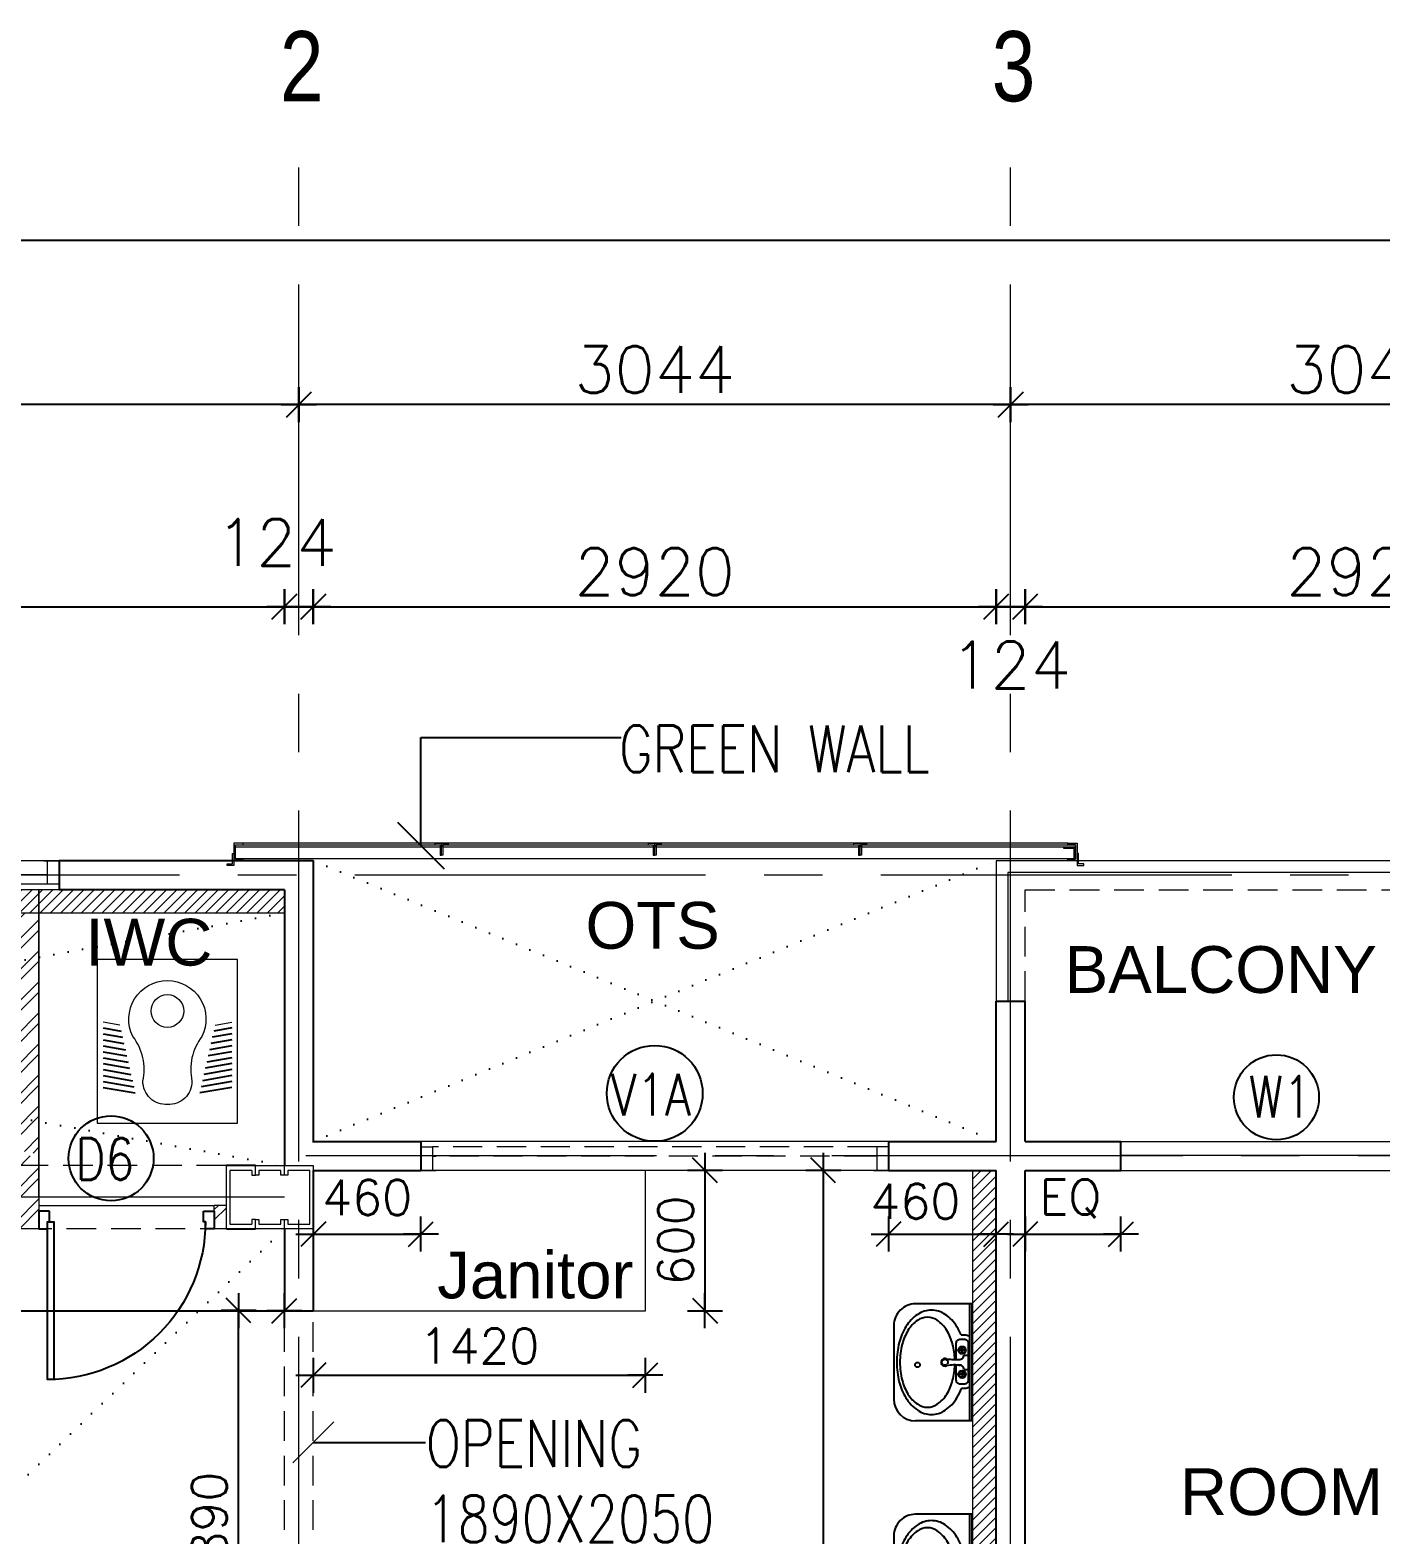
# Model space of a CAD drawing. Header units: inches. Extents: x -234845 to -176446, y -524542 to -442800.
# Drawn here: x -224339 to -218562, y -497286 to -490852 of the extents above; entities that cross this region are included whole.
import ezdxf
from ezdxf.enums import TextEntityAlignment as Align

# ---------------------------------------------------------------- set-up
doc = ezdxf.new("R2010")
doc.units = ezdxf.units.IN
doc.header["$MEASUREMENT"] = 0
doc.header["$PDMODE"] = 34
doc.header["$PDSIZE"] = -10
for name, pattern in [('CENTER2', [1.125, 0.75, -0.125, 0.125, -0.125]), ('DASHED', [19.05, 12.7, -6.35]), ('DOT2', [0.125, 0, -0.125]), ('HIDDEN', [0.375, 0.25, -0.125])]:
    doc.linetypes.add(name, pattern=pattern)
for name, color, linetype in [('ADOOR', 14, 'Continuous'), ('arrow', 23, 'Continuous'), ('ATT', 33, 'Continuous'), ('COLUMN', 6, 'Continuous'), ('Dim dotted', 30, 'Continuous'), ('Dimension', 10, 'Continuous'), ('DOOR', 34, 'Continuous'), ('fur', 34, 'Continuous'), ('GA', 4, 'Continuous'), ('GFRG PANELS', 4, 'Continuous'), ('GRID-TAGS', 31, 'Continuous'), ('HATCH', 252, 'Continuous'), ('MISC', 2, 'Continuous'), ('rail', 11, 'Continuous'), ('STEPS', 161, 'Continuous'), ('win tag', 144, 'Continuous')]:
    doc.layers.add(name, color=color, linetype=linetype)
for name, color, linetype, lineweight in [('Grid', 254, 'Continuous', 15), ('TEXT', 32, 'Continuous', 18), ('win', 14, 'Continuous', 13)]:
    doc.layers.add(name, color=color, linetype=linetype, lineweight=lineweight)
doc.styles.add('ARIAL', font='arial.ttf')
doc.styles.add('RMTXT', font='romans.shx')
doc.styles.add('ROMANS', font='romans.shx', dxfattribs={"width": 0.8})
doc.styles.get("Standard").update_dxf_attribs({"font": 'arial.ttf'})
doc.styles.add('style1', font='romans.shx', dxfattribs={"width": 0.8})
doc.dimstyles.new('ELEV-DIM', dxfattribs={"dimtxt": 150, "dimasz": 1, "dimexe": 100, "dimexo": 150, "dimgap": 50, "dimtad": 1, "dimdec": 0, "dimzin": 0, "dimdsep": 46, "dimtxsty": 'RMTXT', "dimblk": 'ARH4', "dimcen": 0.09375, "dimdle": 100, "dimse1": 1, "dimse2": 1, "dimclrd": 256, "dimclre": 256, "dimclrt": 151, "dimadec": 0, "dimazin": 0, "dimtfac": 50, "dimtdec": 0, "dimtofl": 0, "dimtmove": 2, "dimatfit": 3, "dimldrblk": 'OBLIQUE', "dimfxl": 1, "dimtolj": 1, "dimtzin": 0, "dimlwd": -1, "dimlwe": -1, "dimarcsym": 0})

# ---------------------------------------------------------------- blocks, each defined once
blk = doc.blocks.new('W')
at = {"layer": 'win'}
for p, q in [((600, 124), (-600, 124)), ((600, 59), (-600, 59)), ((600, 0), (-600, 0))]:
    blk.add_line(p, q, dxfattribs=at)
blk = doc.blocks.new('ARH4')
for p, q in [((0, -75), (0, 75)), ((-53.033, -53.033), (53.033, 53.033)), ((75, 0), (-75, 0))]:
    blk.add_line(p, q)
blk = doc.blocks.new('*D403')
at = {"layer": 'DEFPOINTS', "color": 0, "transparency": 16777216}
for p in [(-229486, -491751.9), (-229486, -492338.9), (-189644, -494235)]:
    blk.add_point(p, dxfattribs=at)
at = {"layer": 'Dimension', "transparency": 16777216}
blk.add_line((-189645, -491751.9), (-229485, -491751.9), dxfattribs=at)
at = {"layer": 'Dimension', "transparency": 16777216, "rotation": 180}
blk.add_blockref('ARH4', (-229486, -491751.9), dxfattribs=at)
at = {"layer": 'Dimension', "transparency": 16777216}
blk.add_blockref('ARH4', (-189644, -491751.9), dxfattribs=at)
at = {"layer": 'Dimension', "color": 151, "lineweight": 0, "transparency": 16777216, "insert": (-209565, -491601.9), "char_height": 200, "attachment_point": 5, "style": 'RMTXT'}
blk.add_mtext('\\A1;39842', dxfattribs=at)
blk = doc.blocks.new('_Oblique')
at = {"color": 0, "linetype": 'ByBlock', "lineweight": -2}
blk.add_line((-0.5, -0.5), (0.5, 0.5), dxfattribs=at)
blk = doc.blocks.new('*D413')
at = {"layer": 'DEFPOINTS', "color": 0, "transparency": 16777216}
for p in [(-220146, -492453.9), (-220146, -493866.2), (-217102, -494873.3)]:
    blk.add_point(p, dxfattribs=at)
at = {"layer": 'Dimension', "transparency": 16777216}
blk.add_line((-217103, -492453.9), (-220145, -492453.9), dxfattribs=at)
at = {"layer": 'Dimension', "transparency": 16777216, "rotation": 180}
blk.add_blockref('ARH4', (-220146, -492453.9), dxfattribs=at)
at = {"layer": 'Dimension', "transparency": 16777216}
blk.add_blockref('ARH4', (-217102, -492453.9), dxfattribs=at)
at = {"layer": 'Dimension', "color": 151, "lineweight": 0, "transparency": 16777216, "insert": (-218624, -492303.9), "char_height": 200, "attachment_point": 5, "style": 'RMTXT'}
blk.add_mtext('\\A1;3044', dxfattribs=at)
blk = doc.blocks.new('*D414')
at = {"layer": 'DEFPOINTS', "color": 0, "transparency": 16777216}
for p in [(-223190, -492453.9), (-220146, -493866.2), (-223190, -494353)]:
    blk.add_point(p, dxfattribs=at)
at = {"layer": 'Dimension', "transparency": 16777216}
blk.add_line((-220147, -492453.9), (-223189, -492453.9), dxfattribs=at)
at = {"layer": 'Dimension', "transparency": 16777216, "rotation": 180}
blk.add_blockref('ARH4', (-223190, -492453.9), dxfattribs=at)
at = {"layer": 'Dimension', "transparency": 16777216}
blk.add_blockref('ARH4', (-220146, -492453.9), dxfattribs=at)
at = {"layer": 'Dimension', "color": 151, "lineweight": 0, "transparency": 16777216, "insert": (-221668, -492303.9), "char_height": 200, "attachment_point": 5, "style": 'RMTXT'}
blk.add_mtext('\\A1;3044', dxfattribs=at)
blk = doc.blocks.new('A$C3FC92FCC')
at = {"layer": 'win'}
for p, q in [((-650, 124), (1350, 124)), ((-650, 100), (-600, 100)), ((-650, 100), (-600, 100)), ((-650, 0), (-650, 100)), ((-600, 100), (-600, 60)), ((1350, 100), (1300, 100)), ((1350, 100), (1300, 100)), ((1300, 100), (1300, 60)), ((1350, 0), (1350, 100)), ((-600, 60), (-585, 60)), ((-600, 60), (-600, 0)), ((1300, 60), (1285, 60)), ((1300, 60), (1300, 0)), ((-650, 0), (-585, 0)), ((-585, 0), (-650, 0)), ((-585, 0), (1285, 0)), ((1350, 0), (1285, 0)), ((1285, 0), (1350, 0))]:
    blk.add_line(p, q, dxfattribs=at)
at = {"layer": 'win', "linetype": 'HIDDEN', "ltscale": 500}
for p, q in [((-600, 100), (1300, 100)), ((-585, 60), (1285, 60))]:
    blk.add_line(p, q, dxfattribs=at)
blk = doc.blocks.new('*D429')
at = {"layer": 'DEFPOINTS', "color": 0, "transparency": 16777216}
for p in [(-229424, -492453.9), (-229424, -493020.8), (-223190, -493020.8)]:
    blk.add_point(p, dxfattribs=at)
at = {"layer": 'Dimension', "transparency": 16777216}
blk.add_line((-223191, -492453.9), (-229423, -492453.9), dxfattribs=at)
at = {"layer": 'Dimension', "transparency": 16777216, "rotation": 180}
blk.add_blockref('ARH4', (-229424, -492453.9), dxfattribs=at)
at = {"layer": 'Dimension', "transparency": 16777216}
blk.add_blockref('ARH4', (-223190, -492453.9), dxfattribs=at)
at = {"layer": 'Dimension', "color": 151, "lineweight": 0, "transparency": 16777216, "insert": (-226601.3, -492303.9), "char_height": 200, "attachment_point": 5, "style": 'RMTXT'}
blk.add_mtext('\\A1;6234', dxfattribs=at)
blk = doc.blocks.new('A$C22EE04D7')
at = {"layer": 'ADOOR', "linetype": 'Continuous', "lineweight": 0, "ltscale": 10}
blk.add_line((600, 8), (4193, 8), dxfattribs=at)
blk.add_lwpolyline([(650, 58), (600, 58), (600, 8), (606, 8), (606, 52), (650, 52), (650, 58)], dxfattribs=at)
at = {"layer": 'Dimension', "color": 2, "lineweight": 0}
for points in [[(633, 75), (593, 75), (593, 0), (633, 0), (633, 7), (600, 7), (600, 68), (633, 68), (633, 75)], [(1516, 24), (1522, 24), (1522, 74), (1494, 74), (1494, 68), (1516, 68), (1516, 24)], [(1528, 24), (1522, 24), (1522, 74), (1550, 74), (1550, 68), (1528, 68), (1528, 24)], [(2394, 24), (2400, 24), (2400, 74), (2372, 74), (2372, 68), (2394, 68), (2394, 24)], [(2406, 24), (2400, 24), (2400, 74), (2428, 74), (2428, 68), (2406, 68), (2406, 24)], [(3305.9, 24), (3311.9, 24), (3311.9, 74), (3283.9, 74), (3283.9, 68), (3305.9, 68), (3305.9, 24)], [(3317.9, 24), (3311.9, 24), (3311.9, 74), (3339.9, 74), (3339.9, 68), (3317.9, 68), (3317.9, 24)], [(4160, 75), (4200, 75), (4200, 0), (4160, 0), (4160, 7), (4193, 7), (4193, 68), (4160, 68), (4160, 75)], [(587, 30), (593, 30), (593, -20), (565, -20), (565, -14), (587, -14), (587, 30)], [(4206, 30), (4200, 30), (4200, -20), (4228, -20), (4228, -14), (4206, -14), (4206, 30)]]:
    blk.add_lwpolyline(points, dxfattribs=at)
at = {"layer": 'Dimension', "lineweight": 0}
for points in [[(600, 58), (1516, 58), (1516, 68), (600, 68)], [(1528, 58), (2394, 58), (2394, 68), (1528, 68)], [(2406, 58), (3305.9, 58), (3305.9, 68), (2406, 68)], [(3317.9, 58), (4193, 58), (4193, 68), (3317.9, 68)]]:
    blk.add_lwpolyline(points, close=True, dxfattribs=at)
at = {"layer": 'MISC', "color": 8, "lineweight": 0}
blk.add_line((633, 75), (4162, 75), dxfattribs=at)
blk = doc.blocks.new('D1000')
at = {"layer": 'DOOR'}
for points in [[(0, 940), (0, 1000), (100, 1000), (100, 950), (60, 950), (60, 940)], [(0, 60), (0, 0), (100, 0), (100, 50), (60, 50), (60, 60)]]:
    blk.add_lwpolyline(points, close=True, dxfattribs=at)
blk.add_lwpolyline([(60, 950, -0.414214), (960, 50), (60, 50), (60, 85), (959.3, 85)], format="xyb", dxfattribs=at)
blk = doc.blocks.new('*X7')
at = {"color": 0}
for p, q in [((29.55, 61.605), (29.704, 61.577)), ((29.55, 61.554), (29.716, 61.525)), ((29.55, 61.503), (29.728, 61.472)), ((29.55, 61.452), (29.74, 61.419)), ((29.55, 61.401), (29.752, 61.366)), ((29.55, 61.351), (29.764, 61.313)), ((29.55, 61.3), (29.776, 61.26)), ((29.55, 61.249), (29.788, 61.207)), ((29.55, 61.198), (29.8, 61.154)), ((29.55, 61.148), (29.812, 61.101)), ((29.55, 61.097), (29.824, 61.049))]:
    blk.add_line(p, q, dxfattribs=at)
blk = doc.blocks.new('AWC')
at = {"layer": 'fur', "lineweight": 0}
for p, q in [((0.56, 0.408), (0.535, 0.55)), ((0.56, -0.408), (0.535, -0.55))]:
    blk.add_line(p, q, dxfattribs=at)
blk.add_lwpolyline([(0, 0.6), (0, -0.6), (1.4, -0.6), (1.4, 0.6)], close=True, dxfattribs=at)
blk.add_lwpolyline([(0.658, 0.295, 0.221695), (1.04, 0.21, -0.428912), (1.24, 0, -0.428912), (1.04, -0.21, 0.221695), (0.658, -0.295, -0.558538), (0.18, 0, -0.558538)], format="xyb", close=True, dxfattribs=at)
blk.add_circle((0.44, 0), 0.14, dxfattribs=at)
at = {"layer": 'fur', "lineweight": 0, "xscale": -1, "rotation": 90}
blk.add_blockref('*X7', (62.19, 30.1), dxfattribs=at)
at = {"layer": 'fur', "lineweight": 0, "rotation": 90}
blk.add_blockref('*X7', (62.19, -30.1), dxfattribs=at)
blk = doc.blocks.new('WCA-P')
at = {"layer": 'fur', "lineweight": 0, "xscale": 500, "yscale": 500, "zscale": 500}
blk.add_blockref('AWC', (-220, 0), dxfattribs=at)
blk = doc.blocks.new('LAV-B')
at = {"layer": 'fur'}
for p, q in [((63.5, 528.2), (795.9, 528.2)), ((63.5, 528.2), (63.5, 173.4)), ((63.5, 512.6), (795.9, 512.6)), ((353.8, 484.3), (353.8, 447.2)), ((384.3, 478.1), (384.3, 504.2)), ((474.3, 478.1), (474.3, 504.2)), ((504.7, 484.3), (504.7, 447.2)), ((795.9, 528.2), (795.9, 173.4)), ((372.4, 465.8), (335.3, 465.8)), ((411.3, 446), (411.3, 454.9)), ((447.3, 446), (447.3, 454.9)), ((486.2, 465.8), (523.2, 465.8)), ((198.5, 38.4), (660.9, 38.4))]:
    blk.add_line(p, q, dxfattribs=at)
for points in [[(257.6, 459.9), (257.6, 481.4, -0.161372), (267.9, 512.6)], [(412, 429.8), (309.4, 429.8, -0.414214), (284.2, 455), (284.2, 479, -0.414214), (309.4, 504.2), (541.6, 504.2, -0.414214), (566.8, 479)], [(566.8, 479), (566.8, 455, -0.414214), (541.6, 429.8), (446.5, 429.8, -0.414214)], [(583.9, 512.6, -0.161372), (594.2, 481.4, -0.414214)], [(594.2, 481.4), (594.2, 462.8, -0.414214)], [(257.6, 459.9, 0.039711), (206.9, 434.2, 0.107049), (129.3, 360.2, 0.150029), (102.9, 274.1, 0.150029), (129.3, 188, 0.107049), (206.9, 113.9, 0.075298), (305.8, 72.3, 0.06206), (429.6, 56.9, 0.06206), (553.4, 72.3, 0.075298), (652.3, 113.9, 0.107049), (729.9, 188, 0.150029), (756.3, 274.1, 0.150029), (729.9, 360.2, 0.107049), (652.3, 434.2, 0.045264), (594.2, 462.8, 0.053604)], [(414.1, 420.9, 0.053604), (316.9, 407.1, 0.075298), (230.4, 370.7, 0.107049), (166.5, 309.8, 0.150029), (147.9, 249, 0.150029), (166.5, 188.2, 0.107049), (230.4, 127.3, 0.075298), (316.9, 90.9, 0.06206), (429.6, 76.8, 0.06206), (542.4, 90.9, 0.075298), (628.8, 127.3, 0.107049), (692.7, 188.2, 0.150029), (711.3, 249, 0.150029), (692.7, 309.8, 0.107049), (628.8, 370.7, 0.075298), (542.4, 407.1, 0.053604), (445.1, 420.9, 0.06206)]]:
    blk.add_lwpolyline(points, format="xyb", dxfattribs=at)
for centre, radius in [((353.8, 465.8), 23.9), ((353.8, 465.8), 18.5), ((504.7, 465.8), 23.9), ((504.7, 465.8), 18.5), ((445.6, 186.7), 15.5)]:
    blk.add_circle(centre, radius, dxfattribs=at)
at = {"layer": 'fur', "linetype": 'HIDDEN'}
blk.add_circle((429.3, 358.2), 18.5, dxfattribs=at)
at = {"layer": 'fur'}
for centre, radius, start, end in [((383.9, 450.4), 27.7, 350.79667, 89.28346), ((474.6, 450.4), 27.7, 90.71654, 189.20333), ((95.4, 423.2), 316.7, 348.15508, 4.12749), ((763.1, 423.2), 316.7, 175.87251, 191.84492), ((429.3, 358.2), 23.9, 157.96453, 22.03547), ((198.5, 173.4), 135, 180, 270), ((660.9, 173.4), 135, 270, 0)]:
    blk.add_arc(centre, radius, start, end, dxfattribs=at)
blk = doc.blocks.new('*D1259')
at = {"layer": 'DEFPOINTS', "color": 0, "transparency": 16777216}
for p in [(5914.2, 5510.4), (6185, 5510.4), (5924.6, 3620)]:
    blk.add_point(p, dxfattribs=at)
at = {"layer": 'Dim dotted', "transparency": 16777216}
blk.add_line((5914.2, 3621), (5914.2, 5509.4), dxfattribs=at)
for p, rotation in [((5914.2, 5510.4), 90), ((5914.2, 3620), 270)]:
    blk.add_blockref('ARH4', p, dxfattribs=dict(at, rotation=rotation))
at = {"layer": 'Dim dotted', "color": 151, "transparency": 16777216, "insert": (5789.2, 4565.2), "char_height": 150, "attachment_point": 5, "rotation": 90, "style": 'RMTXT'}
blk.add_mtext('\\A1;1890', dxfattribs=at)
blk = doc.blocks.new('*D826')
at = {"layer": 'DEFPOINTS', "color": 0, "transparency": 16777216}
for p in [(-220208, -493317.8), (-223128, -494403.7), (-220208, -495003.7)]:
    blk.add_point(p, dxfattribs=at)
at = {"layer": 'Dimension', "transparency": 16777216}
blk.add_line((-223127, -493317.8), (-220209, -493317.8), dxfattribs=at)
at = {"layer": 'Dimension', "transparency": 16777216, "rotation": 180}
blk.add_blockref('ARH4', (-223128, -493317.8), dxfattribs=at)
at = {"layer": 'Dimension', "transparency": 16777216}
blk.add_blockref('ARH4', (-220208, -493317.8), dxfattribs=at)
at = {"layer": 'Dimension', "color": 151, "lineweight": 0, "transparency": 16777216, "insert": (-221668, -493167.8), "char_height": 200, "attachment_point": 5, "style": 'RMTXT'}
blk.add_mtext('\\A1;2920', dxfattribs=at)
blk = doc.blocks.new('*D432')
at = {"layer": 'DEFPOINTS', "color": 0, "transparency": 16777216}
for p in [(-220084, -493317.8), (-220208, -494527.7), (-220084, -494527.7)]:
    blk.add_point(p, dxfattribs=at)
at = {"layer": 'Dimension', "transparency": 16777216}
blk.add_line((-220207, -493317.8), (-220085, -493317.8), dxfattribs=at)
at = {"layer": 'Dimension', "transparency": 16777216, "rotation": 180}
blk.add_blockref('ARH4', (-220208, -493317.8), dxfattribs=at)
at = {"layer": 'Dimension', "transparency": 16777216}
blk.add_blockref('ARH4', (-220084, -493317.8), dxfattribs=at)
at = {"layer": 'Dimension', "color": 151, "lineweight": 0, "transparency": 16777216, "insert": (-220146, -493566.9), "char_height": 200, "attachment_point": 5, "style": 'RMTXT'}
blk.add_mtext('\\A1;124', dxfattribs=at)
blk = doc.blocks.new('*D433')
at = {"layer": 'DEFPOINTS', "color": 0, "transparency": 16777216}
for p in [(-217164, -493317.8), (-220084, -494403.7), (-217164, -495003.7)]:
    blk.add_point(p, dxfattribs=at)
at = {"layer": 'Dimension', "transparency": 16777216}
blk.add_line((-220083, -493317.8), (-217165, -493317.8), dxfattribs=at)
at = {"layer": 'Dimension', "transparency": 16777216, "rotation": 180}
blk.add_blockref('ARH4', (-220084, -493317.8), dxfattribs=at)
at = {"layer": 'Dimension', "transparency": 16777216}
blk.add_blockref('ARH4', (-217164, -493317.8), dxfattribs=at)
at = {"layer": 'Dimension', "color": 151, "lineweight": 0, "transparency": 16777216, "insert": (-218624, -493167.8), "char_height": 200, "attachment_point": 5, "style": 'RMTXT'}
blk.add_mtext('\\A1;2920', dxfattribs=at)
blk = doc.blocks.new('*D836')
at = {"layer": 'DEFPOINTS', "color": 0, "transparency": 16777216}
for p in [(-220084, -495727.7), (-219674, -495727.7), (-219674, -496000.2)]:
    blk.add_point(p, dxfattribs=at)
at = {"layer": 'Dim dotted', "transparency": 16777216}
blk.add_line((-220083, -496000.2), (-219675, -496000.2), dxfattribs=at)
at = {"layer": 'Dim dotted', "transparency": 16777216, "rotation": 180}
blk.add_blockref('ARH4', (-220084, -496000.2), dxfattribs=at)
at = {"layer": 'Dim dotted', "transparency": 16777216}
blk.add_blockref('ARH4', (-219674, -496000.2), dxfattribs=at)
at = {"layer": 'Dim dotted', "color": 151, "transparency": 16777216, "insert": (-219890, -495848.5), "char_height": 150, "attachment_point": 5, "style": 'RMTXT'}
blk.add_mtext('\\A1;EQ', dxfattribs=at)
blk = doc.blocks.new('*D842')
at = {"layer": 'DEFPOINTS', "color": 0, "transparency": 16777216}
for p in [(-220668, -495727.7), (-220208, -495727.7), (-220208, -496000.2)]:
    blk.add_point(p, dxfattribs=at)
at = {"layer": 'Dim dotted', "transparency": 16777216}
blk.add_line((-220667, -496000.2), (-220209, -496000.2), dxfattribs=at)
at = {"layer": 'Dim dotted', "transparency": 16777216, "rotation": 180}
blk.add_blockref('ARH4', (-220668, -496000.2), dxfattribs=at)
at = {"layer": 'Dim dotted', "transparency": 16777216}
blk.add_blockref('ARH4', (-220208, -496000.2), dxfattribs=at)
at = {"layer": 'Dim dotted', "color": 151, "transparency": 16777216, "insert": (-220553.4, -495859.8), "char_height": 150, "attachment_point": 5, "style": 'RMTXT'}
blk.add_mtext('\\A1;460', dxfattribs=at)
blk = doc.blocks.new('*D843')
at = {"layer": 'DEFPOINTS', "color": 0, "transparency": 16777216}
for p in [(-223128, -495727.7), (-222668, -495727.7), (-222668, -496000.2)]:
    blk.add_point(p, dxfattribs=at)
at = {"layer": 'Dim dotted', "transparency": 16777216}
blk.add_line((-223127, -496000.2), (-222669, -496000.2), dxfattribs=at)
at = {"layer": 'Dim dotted', "transparency": 16777216, "rotation": 180}
blk.add_blockref('ARH4', (-223128, -496000.2), dxfattribs=at)
at = {"layer": 'Dim dotted', "transparency": 16777216}
blk.add_blockref('ARH4', (-222668, -496000.2), dxfattribs=at)
at = {"layer": 'Dim dotted', "color": 151, "transparency": 16777216, "insert": (-222898, -495843.7), "char_height": 150, "attachment_point": 5, "style": 'RMTXT'}
blk.add_mtext('\\A1;460', dxfattribs=at)
blk = doc.blocks.new('*D486')
at = {"layer": 'DEFPOINTS', "color": 0, "transparency": 16777216}
for p in [(-220736.7, -495727.7), (-220947.3, -500113.7), (-220736.7, -500113.7)]:
    blk.add_point(p, dxfattribs=at)
at = {"layer": 'Dim dotted', "transparency": 16777216}
blk.add_line((-220947.3, -495728.7), (-220947.3, -500112.7), dxfattribs=at)
for p, rotation in [((-220947.3, -495727.7), 90), ((-220947.3, -500113.7), 270)]:
    blk.add_blockref('ARH4', p, dxfattribs=dict(at, rotation=rotation))
at = {"layer": 'Dim dotted', "color": 151, "transparency": 16777216, "insert": (-221072.3, -497920.7), "char_height": 150, "attachment_point": 5, "rotation": 90, "style": 'RMTXT'}
blk.add_mtext('\\A1;4386', dxfattribs=at)
blk = doc.blocks.new('*D511')
at = {"layer": 'DEFPOINTS', "color": 0, "transparency": 16777216}
for p in [(-229362, -495977.7), (-223252, -495977.7), (-223252, -496328.2)]:
    blk.add_point(p, dxfattribs=at)
at = {"layer": 'Dim dotted', "transparency": 16777216}
blk.add_line((-229361, -496328.2), (-223253, -496328.2), dxfattribs=at)
at = {"layer": 'Dim dotted', "transparency": 16777216, "rotation": 180}
blk.add_blockref('ARH4', (-229362, -496328.2), dxfattribs=at)
at = {"layer": 'Dim dotted', "transparency": 16777216}
blk.add_blockref('ARH4', (-223252, -496328.2), dxfattribs=at)
at = {"layer": 'Dim dotted', "color": 151, "transparency": 16777216, "insert": (-226307, -496203.2), "char_height": 150, "attachment_point": 5, "style": 'RMTXT'}
blk.add_mtext('\\A1;6110', dxfattribs=at)
blk = doc.blocks.new('*D513')
at = {"layer": 'DEFPOINTS', "color": 0, "transparency": 16777216}
for p in [(-221708, -495727.7), (-221708, -496327.7), (-221453, -496327.7)]:
    blk.add_point(p, dxfattribs=at)
at = {"layer": 'Dim dotted', "transparency": 16777216}
blk.add_line((-221453, -495728.7), (-221453, -496326.7), dxfattribs=at)
for p, rotation in [((-221453, -495727.7), 90), ((-221453, -496327.7), 270)]:
    blk.add_blockref('ARH4', p, dxfattribs=dict(at, rotation=rotation))
at = {"layer": 'Dim dotted', "color": 151, "transparency": 16777216, "insert": (-221578, -496027.7), "char_height": 150, "attachment_point": 5, "rotation": 90, "style": 'RMTXT'}
blk.add_mtext('\\A1;600', dxfattribs=at)
blk = doc.blocks.new('*D514')
at = {"layer": 'DEFPOINTS', "color": 0, "transparency": 16777216}
for p in [(-223128, -496327.7), (-221708, -496327.7), (-221708, -496603.7)]:
    blk.add_point(p, dxfattribs=at)
at = {"layer": 'Dim dotted', "transparency": 16777216}
blk.add_line((-223127, -496603.7), (-221709, -496603.7), dxfattribs=at)
at = {"layer": 'Dim dotted', "transparency": 16777216, "rotation": 180}
blk.add_blockref('ARH4', (-223128, -496603.7), dxfattribs=at)
at = {"layer": 'Dim dotted', "transparency": 16777216}
blk.add_blockref('ARH4', (-221708, -496603.7), dxfattribs=at)
at = {"layer": 'Dim dotted', "color": 151, "transparency": 16777216, "insert": (-222418, -496478.7), "char_height": 150, "attachment_point": 5, "style": 'RMTXT'}
blk.add_mtext('\\A1;1420', dxfattribs=at)
blk = doc.blocks.new('A$C6AA31E92')
at = {"layer": 'COLUMN'}
for p, q in [((124, 270), (0, 270)), ((0, 0), (124, 0))]:
    blk.add_line(p, q, dxfattribs=at)
at = {"layer": 'COLUMN', "lineweight": 0, "ltscale": 505}
for p, q in [((0, 238), (0, 270)), ((0, 238), (0, 270)), ((124, 230), (124, 270)), ((124, 270), (372, 270)), ((124, 230), (124, 270)), ((248, 230), (248, 270)), ((372, 270), (372, 0)), ((0, 0), (0, 238)), ((109, 250), (15, 250)), ((15, 250), (15, 238)), ((15, 238), (15, 20)), ((109, 250), (109, 230)), ((109, 230), (124, 230)), ((139, 230), (124, 230)), ((233, 250), (139, 250)), ((139, 250), (139, 230)), ((233, 230), (233, 250)), ((263, 230), (233, 230)), ((357, 250), (263, 250)), ((263, 250), (263, 230)), ((357, 20), (357, 250)), ((15, 20), (109, 20)), ((124, 40), (109, 40)), ((109, 40), (109, 20)), ((124, 0), (124, 40)), ((124, 40), (139, 40)), ((139, 40), (139, 20)), ((139, 20), (233, 20)), ((233, 20), (233, 40)), ((233, 40), (263, 40)), ((248, 0), (248, 40)), ((263, 40), (263, 20)), ((263, 20), (357, 20)), ((372, 0), (124, 0))]:
    blk.add_line(p, q, dxfattribs=at)
blk = doc.blocks.new('*D802')
at = {"layer": 'DEFPOINTS', "color": 0, "transparency": 16777216}
for p in [(-223252, -493317.8), (-229362, -494527.7), (-223252, -494761.1)]:
    blk.add_point(p, dxfattribs=at)
at = {"layer": 'Dimension', "transparency": 16777216}
blk.add_line((-229361, -493317.8), (-223253, -493317.8), dxfattribs=at)
at = {"layer": 'Dimension', "transparency": 16777216, "rotation": 180}
blk.add_blockref('ARH4', (-229362, -493317.8), dxfattribs=at)
at = {"layer": 'Dimension', "transparency": 16777216}
blk.add_blockref('ARH4', (-223252, -493317.8), dxfattribs=at)
at = {"layer": 'Dimension', "color": 151, "lineweight": 0, "transparency": 16777216, "insert": (-226283.2, -493165), "char_height": 200, "attachment_point": 5, "style": 'RMTXT'}
blk.add_mtext('\\A1;6110', dxfattribs=at)
blk = doc.blocks.new('*D803')
at = {"layer": 'DEFPOINTS', "color": 0, "transparency": 16777216}
for p in [(-223128, -493317.8), (-223252, -494815.4), (-223128, -494815.4)]:
    blk.add_point(p, dxfattribs=at)
at = {"layer": 'Dimension', "transparency": 16777216}
blk.add_line((-223251, -493317.8), (-223129, -493317.8), dxfattribs=at)
at = {"layer": 'Dimension', "transparency": 16777216, "rotation": 180}
blk.add_blockref('ARH4', (-223252, -493317.8), dxfattribs=at)
at = {"layer": 'Dimension', "transparency": 16777216}
blk.add_blockref('ARH4', (-223128, -493317.8), dxfattribs=at)
at = {"layer": 'Dimension', "color": 151, "lineweight": 0, "transparency": 16777216, "insert": (-223286.6, -493042.8), "char_height": 200, "attachment_point": 5, "style": 'RMTXT'}
blk.add_mtext('\\A1;124', dxfattribs=at)
blk = doc.blocks.new('A$C27F27171')
at = {"layer": 'HATCH', "lineweight": 0}
h = blk.add_hatch(dxfattribs=at)
h.set_pattern_fill('ANSI31', color=256, scale=250, style=0)
h.set_pattern_definition([(45, (-0.0001, 7210), (-22.09709, 22.09709), [])])
h.paths.add_polyline_path([(6110, 7310), (2224.8, 7310), (1610, 7310), (1610, 7210), (2660, 7210), (6110, 7210)])
h.paths.add_polyline_path([(0, 6130), (100, 6130), (100, 7210), (1510, 7210), (1510, 7310), (0, 7310)])
h.paths.add_polyline_path([(100, 5860), (0, 5860), (0, 4960), (100, 4960)])
h = blk.add_hatch(dxfattribs=at)
h.set_pattern_fill('ANSI32', color=256, scale=250, style=0)
h.set_pattern_definition([(45, (-0.0001, 2500), (-66.2913, 66.2913), []), (45, (44.19, 2500), (-66.2913, 66.2913), [])])
h.paths.add_polyline_path([(1610, 7310), (1510, 7310), (1510, 6916.7), (1610, 6895.9)])
h.paths.add_polyline_path([(1610, 6895.9), (1510, 6916.7), (1510, 6253.3), (1610, 6274.1)])
h.paths.add_polyline_path([(1610, 6172), (1510, 6172), (1510, 5860), (1910, 5860), (1910, 5935), (1910, 5960), (1610, 5960)])
h.paths.add_polyline_path([(1610, 6274.1), (1510, 6253.3), (1510, 6172), (1610, 6172)])
h.paths.add_polyline_path([(2760, 7210), (2660, 7210), (2660, 6677.6), (2760, 6656.8)])
h.paths.add_polyline_path([(2760, 6656.8), (2660, 6677.6), (2660, 6492.4), (2760, 6513.2)])
h.paths.add_polyline_path([(2760, 6513.2), (2660, 6492.4), (2660, 6172), (2760, 6172)])
h.paths.add_polyline_path([(2760, 6172), (2660, 6172), (2660, 5860), (2760, 5860)])
h.paths.add_polyline_path([(3910, 7210), (3810, 7210), (3810, 6731.6), (3910, 6752.4)])
h.paths.add_polyline_path([(3910, 6752.4), (3810, 6731.6), (3810, 6438.4), (3910, 6417.6)])
h.paths.add_polyline_path([(3910, 6417.6), (3810, 6438.4), (3810, 6172), (3910, 6172)])
h.paths.add_polyline_path([(3910, 6172), (3810, 6172), (3810, 5960), (3510, 5960), (3510, 5860), (3810, 5860), (4210, 5860), (4210, 5935), (4210, 5960), (3910, 5960)])
h.paths.add_polyline_path([(5060, 6991.6), (4960, 6970.8), (4960, 6199.2), (5060, 6178.4)])
h.paths.add_polyline_path([(5060, 6172), (4960, 6172), (4960, 5860), (5060, 5860)])
h.paths.add_polyline_path([(5060, 7210), (4960, 7210), (4960, 6970.8), (5060, 6991.6)])
h.paths.add_polyline_path([(1023, 4960), (100, 4960), (100, 4860), (1125.6, 4860)])
h.paths.add_polyline_path([(1610, 4960), (1023, 4960), (1125.6, 4860), (1510, 4860), (1510, 4530), (1610, 4530)])
h.paths.add_polyline_path([(100, 4960), (0, 4960), (0, 4944.5), (0, 4860), (100, 4860)])
h.paths.add_polyline_path([(1615, 3780), (0, 3780), (0, 3680), (1615, 3680)])
h.paths.add_polyline_path([(1610, 2628), (1510, 2628), (1510, 2600), (100, 2600), (100, 2500), (1610, 2500)])
h.paths.add_polyline_path([(1610, 2930), (1510, 2930), (1510, 2628), (1610, 2628)])
h.paths.add_polyline_path([(5862, 5860), (5862, 5960), (5810, 5960), (5810, 5860)])
h = blk.add_hatch(dxfattribs=at)
h.set_pattern_fill('ANSI31', color=256, scale=250, style=0)
h.set_pattern_definition([(45, (9054, 1724), (-22.09709, 22.09709), [])])
h.paths.add_polyline_path([(9154, 6110), (9054, 6110), (9054, 3128), (9154, 3128)])
h.paths.add_polyline_path([(9154, 3128), (9054, 3128), (9054, 2320), (9154, 2320)])
h.paths.add_polyline_path([(9154, 2320), (9054, 2320), (9054, 1724), (9154, 1724)])
at = {"layer": 'ADOOR', "linetype": 'DASHED', "lineweight": 0, "ltscale": 10}
for p, q in [((5862, 6130), (100, 6130)), ((5877, 5860), (100, 5860)), ((6110, 3620), (6110, 5510)), ((6234, 3620), (6234, 5510))]:
    blk.add_line(p, q, dxfattribs=at)
at = {"layer": 'ADOOR', "lineweight": 0}
for p, q in [((9054, 1724), (9054, 6110)), ((5060, 5960), (5810, 5960))]:
    blk.add_line(p, q, dxfattribs=at)
for points in [[(6110, 7210), (1610, 7210)], [(6234, 5510), (7654, 5510), (7654, 6110)]]:
    blk.add_lwpolyline(points, dxfattribs=at)
at = {"layer": 'Dim dotted', "linetype": 'DOT2', "ltscale": 500}
for p, q in [((100, 7210), (6110, 6130)), ((6110, 7210), (100, 6130)), ((0, 0), (6110, 5860))]:
    blk.add_line(p, q, dxfattribs=at)
at = {"layer": 'STEPS', "lineweight": 5, "ltscale": 100}
for p, q in [((5060, 5995), (5060, 7311.2)), ((5862, 5960), (5810, 5960)), ((5810, 5860), (5810, 5960)), ((5862, 5860), (5810, 5860))]:
    blk.add_line(p, q, dxfattribs=at)
blk.add_lwpolyline([(5060, 7310), (5060, 5860), (4960, 5860), (4960, 7310)], dxfattribs=at)
at = {"layer": 'win'}
for p, q in [((5082, 7434), (3147, 7434)), ((5147, 7434), (5082, 7434)), ((5082, 7434), (5147, 7434)), ((5097, 7374), (5097, 7434)), ((5147, 7434), (5147, 7334)), ((5097, 7374), (5082, 7374)), ((5097, 7334), (5097, 7374)), ((5147, 7310), (3147, 7310)), ((5147, 7334), (5097, 7334)), ((5147, 7334), (5097, 7334))]:
    blk.add_line(p, q, dxfattribs=at)
at = {"layer": 'win', "linetype": 'HIDDEN', "ltscale": 500}
for p, q in [((5082, 7374), (3147, 7374)), ((5097, 7334), (3147, 7334))]:
    blk.add_line(p, q, dxfattribs=at)
at = {"layer": 'win tag'}
blk.add_circle((5368.9, 6161.3), 181.8, dxfattribs=at)
at = {"layer": 'ADOOR', "color": 6, "ltscale": 1000, "xscale": 0.750000000000001, "yscale": 0.750000000000001, "zscale": 0.750000000000001, "rotation": 270}
blk.add_blockref('D1000', (5060, 5935), dxfattribs=at)
at = {"layer": 'fur', "xscale": 0.682710520755781, "yscale": 0.682710520755781, "zscale": 0.682710520755781, "rotation": 270}
for p in [(8690.3, 5582.6), (8690.3, 4682.6)]:
    blk.add_blockref('LAV-B', p, dxfattribs=at)
at = {"layer": 'GA', "rotation": 270}
blk.add_blockref('WCA-P', (5610, 6791.2), dxfattribs=at)
at = {"layer": 'TEXT'}
for s, p in [('IWC', (5259.3, 6985.5, -0.8)), ('Janitor', (6763.9, 5562.5))]:
    blk.add_text(s, height=200, dxfattribs=at).set_placement(p)
at = {"layer": 'TEXT', "style": 'ROMANS', "width": 0.8}
for s, p in [('OPENING', (6714.1, 4841.8)), ('1890X2050', (6714.1, 4519.6))]:
    blk.add_text(s, height=200, dxfattribs=at).set_placement(p)
at = {"layer": 'win tag', "style": 'style1', "width": 0.8}
blk.add_text('D6', height=178.5, dxfattribs=at).set_placement((5216.8, 6069.4))
at = {"layer": 'Dim dotted'}
dim = blk.add_linear_dim(base=(5914.2, 5510.4), p1=(5924.6, 3620), p2=(6185, 5510.4), angle=90, dimstyle='ELEV-DIM', override={"dimfxl": 50, "dimfxlon": 1}, dxfattribs=at)
dim.commit()
dim.dimension.update_dxf_attribs({"geometry": '*D1259', "text_midpoint": (5789.2, 4565.2)})
blk.add_leader([(6234, 4946.6), (6714.1, 4946.6)], dimstyle='ELEV-DIM', override={"dimasz": 175, "dimfxl": 50, "dimfxlon": 1}, dxfattribs=at)

msp = doc.modelspace()

# ---------------------------------------------------------------- linework, layer by layer
at = {"layer": 'ADOOR', "linetype": 'DASHED', "lineweight": 0, "ltscale": 10}
msp.add_lwpolyline([(-220084, -495003.7), (-220084, -494527.7), (-217164, -494527.7), (-217164, -495003.7)], dxfattribs=at)
at = {"layer": 'Dim dotted', "linetype": 'DOT2', "ltscale": 500}
for p, q in [((-223128, -495603.7), (-220208, -494403.7)), ((-223128, -494403.7), (-220208, -495603.7))]:
    msp.add_line(p, q, dxfattribs=at)
at = {"layer": 'GFRG PANELS'}
for p, q in [((-224215, -494403.7), (-224215, -494527.7)), ((-223128, -494403.7), (-224215, -494403.7)), ((-223128, -494403.7), (-223128, -495603.7)), ((-223252, -494527.7), (-224215, -494527.7)), ((-223252, -494527.7), (-223252, -495707.7)), ((-220208, -495603.7), (-220208, -495003.7)), ((-220208, -495003.7), (-220084, -495003.7)), ((-220084, -495603.7), (-220084, -495003.7)), ((-223128, -495603.7), (-222668, -495603.7)), ((-222668, -495603.7), (-222668, -495727.7)), ((-220668, -495603.7), (-220208, -495603.7)), ((-220668, -495603.7), (-220668, -495727.7)), ((-220084, -495603.7), (-219674, -495603.7)), ((-219674, -495727.7), (-219674, -495603.7)), ((-223128, -495727.7), (-222668, -495727.7)), ((-223128, -495727.7), (-223128, -496327.7)), ((-220668, -495727.7), (-220208, -495727.7)), ((-220208, -500113.7), (-220208, -495727.7)), ((-220084, -495727.7), (-219674, -495727.7)), ((-220084, -501837.7), (-220084, -495727.7)), ((-223252, -495977.7), (-223252, -496327.7)), ((-223252, -496327.7), (-223128, -496327.7))]:
    msp.add_line(p, q, dxfattribs=at)
at = {"layer": 'Grid', "linetype": 'CENTER2', "lineweight": 5, "ltscale": 2000}
for p, q in [((-223190, -511439.7), (-223190, -491320.7)), ((-220146, -511439.7), (-220146, -491320.7)), ((-178700.4, -494465.7), (-233183.3, -494465.7)), ((-183410, -495665.7), (-223190, -495665.7)), ((-223252, -495842.7), (-233183.3, -495842.7))]:
    msp.add_line(p, q, dxfattribs=at)
at = {"layer": 'rail', "lineweight": 5, "ltscale": 100}
for p, q in [((-217040, -494403.7), (-220208, -494403.7)), ((-220208, -494403.7), (-220208, -495003.7)), ((-217090, -494453.7), (-220158, -494453.7)), ((-220158, -494453.7), (-220158, -495003.7))]:
    msp.add_line(p, q, dxfattribs=at)
at = {"layer": 'win tag'}
for centre, radius in [((-221668, -495398.7), 204.9), ((-219009.2, -495415.5), 181.8)]:
    msp.add_circle(centre, radius, dxfattribs=at)

# ---------------------------------------------------------------- block references
at = {"layer": 'ATT', "lineweight": 0}
msp.add_blockref('A$C27F27171', (-229362, -501837.7), dxfattribs=at)
at = {"layer": 'COLUMN', "lineweight": 0, "xscale": -1}
msp.add_blockref('A$C3FC92FCC', (-221318, -495727.7), dxfattribs=at)
at = {"layer": 'COLUMN', "lineweight": 0, "ltscale": 505}
msp.add_blockref('A$C6AA31E92', (-223500, -495977.7), dxfattribs=at)
at = {"layer": 'GA', "lineweight": 0, "xscale": -1}
msp.add_blockref('A$C22EE04D7', (-219268, -494403.7), dxfattribs=at)
at = {"layer": 'win', "lineweight": 0, "rotation": 180}
msp.add_blockref('W', (-219074, -495603.7), dxfattribs=at)

# ---------------------------------------------------------------- texts
at = {"layer": 'GRID-TAGS', "style": 'ARIAL', "width": 0.8}
for tag, p in [('2', (-223177.4, -491006.9)), ('3', (-220133.4, -491006.9))]:
    msp.add_attdef(tag, text='', height=300, dxfattribs=at).set_placement(p, align=Align.MIDDLE_CENTER)
at = {"layer": 'TEXT', "style": 'style1', "width": 0.8}
msp.add_text('GREEN WALL', height=200, dxfattribs=at).set_placement((-221821.3, -494025.9))
at = {"layer": 'TEXT'}
for s, p in [('OTS', (-221964, -494780.1)), ('BALCONY', (-219914.8, -494969.1)), ('ROOM', (-219421.8, -497201.8))]:
    msp.add_text(s, height=200, dxfattribs=at).set_placement(p)
at = {"layer": 'win tag', "style": 'style1', "width": 0.8}
for s, p in [('V1A', (-221855.6, -495492.9)), ('W1', (-219127.3, -495502.2))]:
    msp.add_text(s, height=178.5, dxfattribs=at).set_placement(p)

# ---------------------------------------------------------------- dimensions: what is measured, and where the dimension line sits
at = {"layer": 'Dim dotted'}
for base, p1, p2, picture, middle in [((-221453, -496327.7), (-221708, -495727.7), (-221708, -496327.7), '*D513', (-221578, -496027.7)), ((-220947.3, -500113.7), (-220736.7, -495727.7), (-220736.7, -500113.7), '*D486', (-221072.3, -497920.7))]:
    dim = msp.add_linear_dim(base=base, p1=p1, p2=p2, angle=90, dimstyle='ELEV-DIM', override={"dimfxl": 50, "dimfxlon": 1}, dxfattribs=at)
    dim.commit()
    dim.dimension.update_dxf_attribs({"geometry": picture, "text_midpoint": middle})
for base, p1, p2, picture, middle in [((-222668, -496000.2), (-223128, -495727.7), (-222668, -495727.7), '*D843', (-222898, -495843.7)), ((-220208, -496000.2), (-220668, -495727.7), (-220208, -495727.7), '*D842', (-220553.4, -495859.8))]:
    dim = msp.add_linear_dim(base=base, p1=p1, p2=p2, dimstyle='ELEV-DIM', override={"dimfxl": 50, "dimfxlon": 1}, dxfattribs=at)
    dim.commit()
    dim.dimension.update_dxf_attribs({"geometry": picture, "text_midpoint": middle, "dimtype": 160})
dim = msp.add_linear_dim(base=(-219674, -496000.2), p1=(-220084, -495727.7), p2=(-219674, -495727.7), text='EQ', dimstyle='ELEV-DIM', override={"dimfxl": 50, "dimfxlon": 1}, dxfattribs=at)
dim.commit()
dim.dimension.update_dxf_attribs({"geometry": '*D836', "text_midpoint": (-219890, -495848.5), "dimtype": 160})
for base, p1, p2, picture, middle in [((-223252, -496328.2), (-229362, -495977.7), (-223252, -495977.7), '*D511', (-226307, -496203.2)), ((-221708, -496603.7), (-223128, -496327.7), (-221708, -496327.7), '*D514', (-222418, -496478.7))]:
    dim = msp.add_linear_dim(base=base, p1=p1, p2=p2, dimstyle='ELEV-DIM', override={"dimfxl": 50, "dimfxlon": 1}, dxfattribs=at)
    dim.commit()
    dim.dimension.update_dxf_attribs({"geometry": picture, "text_midpoint": middle})
at = {"layer": 'Dimension', "lineweight": 0}
for base, p1, p2, picture, middle in [((-229486, -491751.9), (-189644, -494235), (-229486, -492338.9), '*D403', (-209565, -491601.9)), ((-223190, -492453.9), (-220146, -493866.2), (-223190, -494353), '*D414', (-221668, -492303.9)), ((-220146, -492453.9), (-217102, -494873.3), (-220146, -493866.2), '*D413', (-218624, -492303.9))]:
    dim = msp.add_linear_dim(base=base, p1=p1, p2=p2, angle=180, dimstyle='ELEV-DIM', override={"dimtxt": 200}, dxfattribs=at)
    dim.commit()
    dim.dimension.update_dxf_attribs({"geometry": picture, "text_midpoint": middle})
for base, p1, p2, picture, middle in [((-229424, -492453.9), (-223190, -493020.8), (-229424, -493020.8), '*D429', (-226601.3, -492303.9)), ((-223128, -493317.8), (-223252, -494815.4), (-223128, -494815.4), '*D803', (-223286.6, -493042.8)), ((-223252, -493317.8), (-229362, -494527.7), (-223252, -494761.1), '*D802', (-226283.2, -493165)), ((-220084, -493317.8), (-220208, -494527.7), (-220084, -494527.7), '*D432', (-220146, -493566.9))]:
    dim = msp.add_linear_dim(base=base, p1=p1, p2=p2, dimstyle='ELEV-DIM', override={"dimtxt": 200}, dxfattribs=at)
    dim.commit()
    dim.dimension.update_dxf_attribs({"geometry": picture, "text_midpoint": middle, "dimtype": 160})
for base, p1, p2, picture, middle in [((-220208, -493317.8), (-223128, -494403.7), (-220208, -495003.7), '*D826', (-221668, -493167.8)), ((-217164, -493317.8), (-220084, -494403.7), (-217164, -495003.7), '*D433', (-218624, -493167.8))]:
    dim = msp.add_linear_dim(base=base, p1=p1, p2=p2, dimstyle='ELEV-DIM', override={"dimtxt": 200}, dxfattribs=at)
    dim.commit()
    dim.dimension.update_dxf_attribs({"geometry": picture, "text_midpoint": middle})

# ---------------------------------------------------------------- leaders
at = {"layer": 'arrow'}
msp.add_leader([(-222667.9, -494338.7), (-222667.9, -493876.7), (-221812, -493876.7)], dimstyle='ELEV-DIM', override={"dimasz": 200, "dimtad": 0}, dxfattribs=at)

doc.saveas('drawing.dxf')
